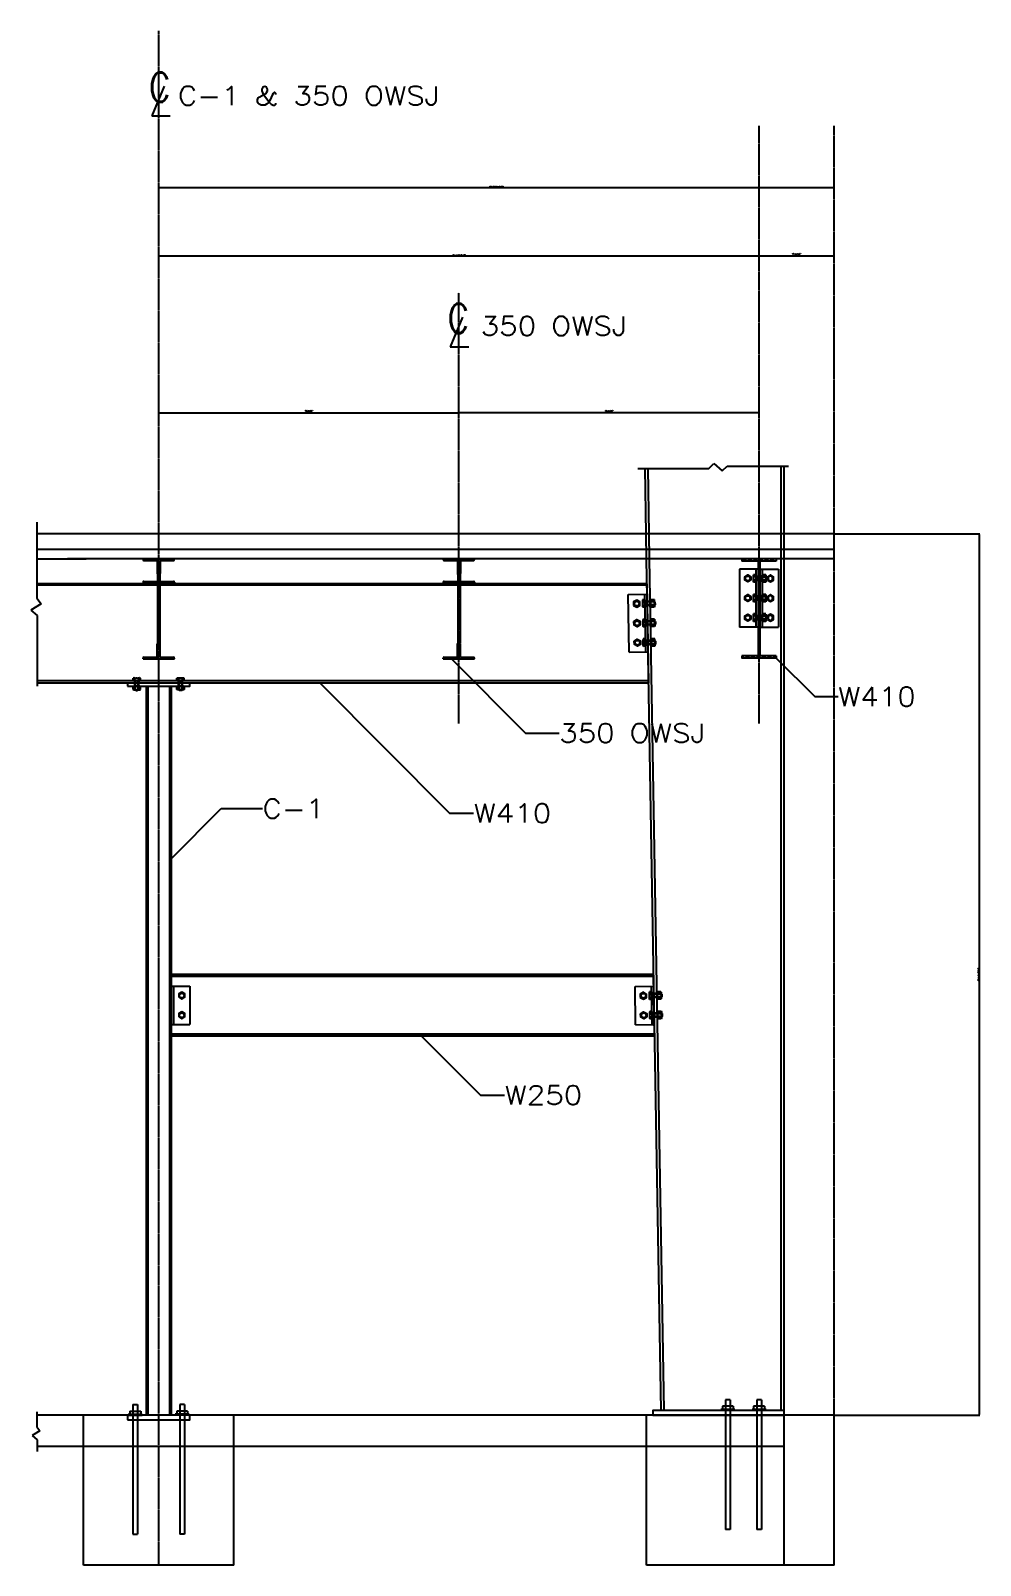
# Model space of a CAD drawing. Header units: millimetres. Extents: x -83614 to 248318, y 36678 to 90681.
# Drawn here: x 201199 to 205056, y 73670 to 79905 of the extents above; entities that cross this region are included whole.
import ezdxf

# ---------------------------------------------------------------- set-up
doc = ezdxf.new("R2010")
doc.units = ezdxf.units.MM
doc.linetypes.add('CENTER', pattern=[2, 1.25, -0.25, 0.25, -0.25])
doc.linetypes.add('HIDDEN', pattern=[0.375, 0.25, -0.125])
for name, color, linetype in [('Arch_Section_Truss', 45, 'Continuous'), ('C-241-1', 241, 'Continuous'), ('Center', 251, 'CENTER'), ('LAYER131A', 131, 'Continuous'), ('Section-Stiffener', 2, 'Continuous'), ('Struc_Section_BP', 135, 'Continuous'), ('Struc_Section_Conc', 71, 'Continuous'), ('Struc_Section_Dim', 2, 'Continuous'), ('Struc_Section_MachineBolt', 133, 'Continuous'), ('Struc_Section_PreEngCol', 150, 'Continuous'), ('Struc_Section_Steel', 11, 'Continuous'), ('Struc_Steel_Beam', 22, 'Continuous'), ('TEXT', 4, 'Continuous')]:
    doc.layers.add(name, color=color, linetype=linetype)
doc.styles.add('ROMANS', font='ROMANS.SHX', dxfattribs={"width": 0.8})
doc.styles.add('ROMANS-115', font='romans.shx', dxfattribs={"width": 1.15})
doc.dimstyles.new('48-ROMANS-115', dxfattribs={"dimtxt": 3, "dimasz": 3, "dimexe": 3, "dimexo": 3, "dimgap": 0.0625, "dimtad": 1, "dimdec": 4, "dimzin": 1, "dimdsep": 46, "dimlunit": 4, "dimtxsty": 'ROMANS-115', "dimcen": 0.0625, "dimclrd": 256, "dimclre": 256, "dimclrt": 256, "dimadec": 0, "dimazin": 0, "dimtfac": 1, "dimtdec": 4, "dimtofl": 0, "dimtmove": 0, "dimatfit": 0, "dimfxl": 1, "dimfrac": 2, "dimtolj": 1, "dimtzin": 0, "dimarcsym": 0})
doc.dimstyles.new('Copy of 48-ROMANS-115-BPV', dxfattribs={"dimtxt": 3, "dimasz": 3, "dimexe": 3, "dimexo": 3, "dimgap": 0.0625, "dimtad": 1, "dimdec": 4, "dimzin": 1, "dimdsep": 46, "dimlunit": 4, "dimtxsty": 'ROMANS-115', "dimcen": 0.0625, "dimclrd": 256, "dimclre": 256, "dimclrt": 256, "dimadec": 0, "dimazin": 0, "dimtfac": 1, "dimtdec": 4, "dimtofl": 0, "dimtmove": 0, "dimatfit": 0, "dimfxl": 1, "dimfrac": 2, "dimtolj": 1, "dimtzin": 0, "dimarcsym": 0})

# ---------------------------------------------------------------- blocks, each defined once
blk = doc.blocks.new('*D74')
at = {"layer": 'Defpoints', "color": 0, "ltscale": 2}
for p in [(204462, 79268.3), (201718.8, 79232.7), (204462, 79232.7)]:
    blk.add_point(p, dxfattribs=at)
at = {"layer": 'Struc_Section_Dim', "lineweight": -2, "ltscale": 2}
blk.add_line((201721.8, 79268.3), (204459, 79268.3), dxfattribs=at)
at = {"layer": 'Struc_Section_Dim', "ltscale": 2}
for points in [[(201721.8, 79268.8), (201721.8, 79267.8), (201718.8, 79268.3)], [(204459, 79268.8), (204459, 79267.8), (204462, 79268.3)]]:
    blk.add_solid(points, dxfattribs=at)
at = {"layer": 'Struc_Section_Dim', "ltscale": 2, "insert": (203090.4, 79270.6), "char_height": 3, "attachment_point": 5, "style": 'ROMANS-115'}
blk.add_mtext('\\A1;228\'-7 3/16" [69677]', dxfattribs=at)
blk = doc.blocks.new('OWSJ')
at = {"layer": 'Arch_Section_Truss'}
h = blk.add_hatch(dxfattribs=at)
h.set_pattern_fill('STEEL', color=251, scale=8, style=0)
h.set_pattern_definition([(45, (-5931.7465, -886.3496), (-0.70710678, 0.70710678), []), (45, (-5931.7465, -885.8496), (-0.70710678, 0.70710678), [])])
h.paths.add_polyline_path([(-0.25, 13.62, 0.414214), (-0.12, 13.5), (0.12, 13.5, 0.414214), (0.25, 13.62), (0.25, 15.75), (2.37, 15.75, 0.414214), (2.5, 15.87), (2.5, 16), (-2.5, 16), (-2.5, 15.87, 0.414214), (-2.38, 15.75), (-0.25, 15.75)])
h.paths.add_polyline_path([(-0.25, 0.25), (-2.38, 0.25, 0.414214), (-2.5, 0.12), (-2.5, 0), (2.5, 0), (2.5, 0.12, 0.414214), (2.37, 0.25), (0.25, 0.25), (0.25, 2.37, 0.414214), (0.12, 2.5), (-0.12, 2.5, 0.414214), (-0.25, 2.37)])
at = {"layer": 'Arch_Section_Truss', "color": 140}
for p, q in [((-2.5, 16), (2.5, 16)), ((-2.5, 16), (-2.5, 15.87)), ((-2.38, 15.75), (-0.25, 15.75)), ((-0.25, 15.75), (-0.25, 13.62)), ((0.25, 15.75), (2.37, 15.75)), ((0.25, 15.75), (0.25, 13.62)), ((2.5, 16), (2.5, 15.87)), ((-2.38, 12.37), (-0.19, 12.37)), ((-0.19, 13.52), (-0.19, 2.48)), ((-0.19, 13.52), (-0.19, 12.37)), ((-0.12, 13.5), (0.12, 13.5)), ((0.19, 13.52), (0.19, 2.48)), ((0.19, 13.52), (0.19, 12.37)), ((0.19, 12.37), (2.37, 12.37)), ((-2.5, 12.25), (-2.5, 12)), ((-2.5, 12), (-0.19, 12)), ((0.19, 12), (2.5, 12)), ((2.5, 12.25), (2.5, 12)), ((-0.12, 2.5), (0.12, 2.5)), ((-2.5, 0), (-2.5, 0.12)), ((-2.5, 0), (2.5, 0)), ((-2.38, 0.25), (-0.25, 0.25)), ((-0.25, 0.25), (-0.25, 2.37)), ((0.25, 0.25), (0.25, 2.37)), ((0.25, 0.25), (2.37, 0.25)), ((2.5, 0), (2.5, 0.12))]:
    blk.add_line(p, q, dxfattribs=at)
for centre, start, end in [((-2.38, 15.87), 180, 270), ((2.37, 15.87), 270, 0), ((-2.38, 12.25), 90, 180), ((-0.12, 13.62), 180, 270), ((0.12, 13.62), 270, 0), ((2.37, 12.25), 0, 90), ((-0.12, 2.37), 90, 180), ((0.12, 2.37), 0, 90), ((-2.38, 0.12), 90, 180), ((2.37, 0.12), 0, 90)]:
    blk.add_arc(centre, 0.125, start, end, dxfattribs=at)
blk = doc.blocks.new('*D75')
at = {"layer": 'Defpoints', "color": 0, "ltscale": 2}
for p in [(201718.8, 78998.2), (204157.2, 78998.2), (204157.2, 78990.3)]:
    blk.add_point(p, dxfattribs=at)
at = {"layer": 'Struc_Section_Dim', "lineweight": -2, "ltscale": 2}
blk.add_line((201721.8, 78990.3), (204154.2, 78990.3), dxfattribs=at)
at = {"layer": 'Struc_Section_Dim', "ltscale": 2}
for points in [[(201721.8, 78990.8), (201721.8, 78989.8), (201718.8, 78990.3)], [(204154.2, 78990.8), (204154.2, 78989.8), (204157.2, 78990.3)]]:
    blk.add_solid(points, dxfattribs=at)
at = {"layer": 'Struc_Section_Dim', "ltscale": 2, "insert": (202938, 78992.7), "char_height": 3, "attachment_point": 5, "style": 'ROMANS-115'}
blk.add_mtext('\\A1;203\'-2 3/8" [61935]', dxfattribs=at)
blk = doc.blocks.new('*D76')
at = {"layer": 'Defpoints', "color": 0, "ltscale": 2}
for p in [(204157.2, 78990.3), (204462, 78990.3), (204462, 78990.3)]:
    blk.add_point(p, dxfattribs=at)
at = {"layer": 'Struc_Section_Dim', "lineweight": -2, "ltscale": 2}
blk.add_line((204160.2, 78990.3), (204459, 78990.3), dxfattribs=at)
at = {"layer": 'Struc_Section_Dim', "ltscale": 2}
for points in [[(204160.2, 78990.8), (204160.2, 78989.8), (204157.2, 78990.3)], [(204459, 78990.8), (204459, 78989.8), (204462, 78990.3)]]:
    blk.add_solid(points, dxfattribs=at)
at = {"layer": 'Struc_Section_Dim', "ltscale": 2, "char_height": 3, "attachment_point": 5, "style": 'ROMANS-115'}
for s, insert in [('\\A1;25\'-4 13/16"', (204309.6, 78997.4)), ('\\A1;[7742]', (204309.6, 78992.7))]:
    blk.add_mtext(s, dxfattribs=dict(at, insert=insert))
blk = doc.blocks.new('Hex Nut - 10 mm side')
at = {"color": 0, "linetype": 'Continuous'}
for p, q in [((-9.2, -6.8), (-9.2, 6.8)), ((-0.7, 9.1), (-8.5, 9.1)), ((-0.7, 4.5), (-8.5, 4.5)), ((0, -6.8), (0, 6.8)), ((-0.7, -4.5), (-8.5, -4.5)), ((-0.7, -9.1), (-8.5, -9.1))]:
    blk.add_line(p, q, dxfattribs=at)
for centre, radius, start, end in [((-5, 6.8), 4.19, 147.1328, 212.8672), ((6.6, 0), 15.7, 163.2214, 196.7786), ((-4.2, 6.8), 4.19, 327.1328, 32.8672), ((-15.7, 0), 15.7, 343.2214, 16.7787), ((-5, -6.8), 4.19, 147.1328, 212.8672), ((-4.2, -6.8), 4.19, 327.1328, 32.8672)]:
    blk.add_arc(centre, radius, start, end, dxfattribs=at)
blk = doc.blocks.new('MachBolt')
at = {"layer": 'C-241-1', "color": 133, "linetype": 'HIDDEN', "ltscale": 0.05}
for p, q in [((-0.6, 1.62), (-0.6, 1.97)), ((-0.6, 1.62), (0.6, 1.62)), ((-0.47, 1.62), (-0.6, 1.62)), ((-0.47, 1.58), (-0.47, 1.62)), ((-0.47, 1.58), (0.47, 1.58)), ((-0.45, 2.01), (0.45, 2.01)), ((-0.32, 1.44), (0.32, 1.44)), ((-0.32, 0.11), (0.32, 0.11)), ((-0.22, 0), (-0.32, 0.11)), ((-0.3, 1.62), (-0.3, 1.97)), ((-0.22, 0), (0.22, 0)), ((0.22, 0), (0.32, 0.11)), ((0.3, 1.62), (0.3, 1.97)), ((0.47, 1.62), (0.6, 1.62)), ((0.47, 1.58), (0.47, 1.62)), ((0.6, 1.62), (0.6, 1.97))]:
    blk.add_line(p, q, dxfattribs=at)
at = {"layer": 'C-241-1', "color": 133, "linetype": 'HIDDEN', "ltscale": 0.5}
for p, q in [((-0.32, 0.11), (-0.32, 1.58)), ((-0.22, 0.11), (-0.22, 1.44)), ((0.22, 0.11), (0.22, 1.44)), ((0.32, 0.11), (0.32, 1.58))]:
    blk.add_line(p, q, dxfattribs=at)
at = {"layer": 'C-241-1', "color": 133, "linetype": 'HIDDEN', "ltscale": 0.05}
for centre, radius, start, end in [((-0.45, 1.74), 0.275, 57.1328, 122.8672), ((0, 0.98), 1.03, 73.2213, 106.7787), ((0.45, 1.74), 0.275, 57.1328, 122.8672)]:
    blk.add_arc(centre, radius, start, end, dxfattribs=at)
at = {"layer": 'C-241-1', "color": 133, "linetype": 'HIDDEN', "ltscale": 0.05, "xscale": 0.0656166666658464, "yscale": 0.0656166666658464, "zscale": 0.0656166666666667, "rotation": 270}
blk.add_blockref('Hex Nut - 10 mm side', (0, 0.11), dxfattribs=at)
blk = doc.blocks.new('outstandingconn1')
at = {"layer": 'Struc_Section_MachineBolt', "ltscale": 2}
for points in [[(1.2, 4.36), (1.69, 4.08), (2.18, 4.36), (2.18, 4.92), (1.69, 5.2), (1.2, 4.92)], [(1.2, 1.22), (1.69, 0.94), (2.18, 1.22), (2.18, 1.78), (1.69, 2.06), (1.2, 1.78)]]:
    blk.add_lwpolyline(points, close=True, dxfattribs=at)
for centre in [(1.69, 4.64), (1.69, 1.5)]:
    blk.add_circle(centre, 0.375, dxfattribs=at)
at = {"layer": 'Struc_Section_Steel', "color": 131, "ltscale": 2}
for p, q in [((0, 6.14), (3, 6.14)), ((0, 6.14), (0, 0)), ((0.38, 6.14), (0.38, 0)), ((3, 6.14), (3, 0)), ((0, 0), (3, 0))]:
    blk.add_line(p, q, dxfattribs=at)
blk = doc.blocks.new('outstandingconn2')
at = {"layer": 'Struc_Section_MachineBolt', "ltscale": 2}
for points in [[(-1.2, 7.5), (-1.69, 7.22), (-2.18, 7.5), (-2.18, 8.06), (-1.69, 8.34), (-1.2, 8.06)], [(-1.2, 4.36), (-1.69, 4.08), (-2.18, 4.36), (-2.18, 4.92), (-1.69, 5.2), (-1.2, 4.92)], [(-1.2, 1.22), (-1.69, 0.94), (-2.18, 1.22), (-2.18, 1.78), (-1.69, 2.06), (-1.2, 1.78)]]:
    blk.add_lwpolyline(points, close=True, dxfattribs=at)
for centre in [(-1.69, 7.78), (-1.69, 4.64), (-1.69, 1.5)]:
    blk.add_circle(centre, 0.375, dxfattribs=at)
at = {"layer": 'Struc_Section_Steel', "color": 131, "ltscale": 2}
for p, q in [((-3, 9.28), (-3, 0)), ((0, 9.28), (-3, 9.28)), ((-0.38, 9.28), (-0.38, 0)), ((0, 9.28), (0, 0)), ((0, 0), (-3, 0))]:
    blk.add_line(p, q, dxfattribs=at)
blk = doc.blocks.new('CLMARK')
at = {"layer": 'TEXT'}
for p, q in [((1.52, 4.57), (-3.55, -7.61)), ((-3.55, -7.61), (4.06, -7.61))]:
    blk.add_line(p, q, dxfattribs=at)
at = {"layer": 'TEXT', "style": 'ROMANS', "width": 0.8}
blk.add_text('C', height=12, dxfattribs=at).set_placement((-4.59, -1.9))
blk = doc.blocks.new('*D77')
at = {"layer": 'Defpoints', "color": 0, "ltscale": 2}
for p in [(202938, 78352.8), (201718.8, 78264.9), (202938, 78264.9)]:
    blk.add_point(p, dxfattribs=at)
at = {"layer": 'Struc_Section_Dim', "lineweight": -2, "ltscale": 2}
blk.add_line((201721.8, 78352.8), (202935, 78352.8), dxfattribs=at)
at = {"layer": 'Struc_Section_Dim', "ltscale": 2}
for points in [[(201721.8, 78353.3), (201721.8, 78352.3), (201718.8, 78352.8)], [(202935, 78353.3), (202935, 78352.3), (202938, 78352.8)]]:
    blk.add_solid(points, dxfattribs=at)
at = {"layer": 'Struc_Section_Dim', "ltscale": 2, "char_height": 3, "attachment_point": 5, "style": 'ROMANS-115'}
for s, insert in [('\\A1;101\'-7 3/16"', (202328.4, 78359.9)), ('\\A1;[30968]', (202328.4, 78355.2))]:
    blk.add_mtext(s, dxfattribs=dict(at, insert=insert))
blk = doc.blocks.new('*D78')
at = {"layer": 'Defpoints', "color": 0, "ltscale": 2}
for p in [(202938, 78352.8), (202938, 78264.9), (204157.2, 78264.9)]:
    blk.add_point(p, dxfattribs=at)
at = {"layer": 'Struc_Section_Dim', "lineweight": -2, "ltscale": 2}
blk.add_line((204154.2, 78352.8), (202941, 78352.8), dxfattribs=at)
at = {"layer": 'Struc_Section_Dim', "ltscale": 2}
for points in [[(202941, 78353.3), (202941, 78352.3), (202938, 78352.8)], [(204154.2, 78353.3), (204154.2, 78352.3), (204157.2, 78352.8)]]:
    blk.add_solid(points, dxfattribs=at)
at = {"layer": 'Struc_Section_Dim', "ltscale": 2, "char_height": 3, "attachment_point": 5, "style": 'ROMANS-115'}
for s, insert in [('\\A1;101\'-7 3/16"', (203547.6, 78359.9)), ('\\A1;[30968]', (203547.6, 78355.2))]:
    blk.add_mtext(s, dxfattribs=dict(at, insert=insert))
blk = doc.blocks.new('*D88')
at = {"layer": 'Defpoints', "color": 0, "ltscale": 2}
for p in [(204462, 77861), (204462, 74279.6), (205050.9, 74279.6)]:
    blk.add_point(p, dxfattribs=at)
at = {"layer": 'Section-Stiffener', "lineweight": -2, "ltscale": 2}
for p, q in [((204465, 77861), (205053.9, 77861)), ((205050.9, 77858), (205050.9, 74282.6)), ((204465, 74279.6), (205053.9, 74279.6))]:
    blk.add_line(p, q, dxfattribs=at)
at = {"layer": 'Section-Stiffener', "ltscale": 2}
for points in [[(205050.4, 77858), (205051.4, 77858), (205050.9, 77861)], [(205050.4, 74282.6), (205051.4, 74282.6), (205050.9, 74279.6)]]:
    blk.add_solid(points, dxfattribs=at)
at = {"layer": 'Section-Stiffener', "ltscale": 2, "insert": (205048.5, 76070.3), "char_height": 3, "attachment_point": 5, "rotation": 90, "style": 'ROMANS-115'}
blk.add_mtext('\\A1;298\'-5 3/8" [90968]', dxfattribs=at)

msp = doc.modelspace()

# ---------------------------------------------------------------- hatches: boundary and pattern name
at = {"layer": 'Struc_Steel_Beam'}
h = msp.add_hatch(dxfattribs=at)
h.set_pattern_fill('STEEL', color=256, scale=127, style=0)
h.set_pattern_definition([(135, (208219.257, 78164.612), (11.22532, 11.22532), []), (135, (208219.257, 78172.55), (11.22532, 11.22532), [])])
h.paths.add_polyline_path([(204227.06915, 77759.37072), (204227.06915, 77749.84572), (204160.39415, 77749.84572), (204160.39415, 77365.67072), (204227.06915, 77365.67072), (204227.06915, 77356.14572), (204157.21915, 77356.14572), (204157.21915, 77759.37072)])
h.paths.add_polyline_path([(204087.36915, 77749.84572), (204087.36915, 77759.37072), (204157.21915, 77759.37072), (204157.21915, 77356.14572), (204087.36915, 77356.14572), (204087.36915, 77365.67072), (204154.04415, 77365.67072), (204154.04415, 77749.84572)])

# ---------------------------------------------------------------- linework, layer by layer
at = {"layer": 'C-241-1', "ltscale": 0.05}
for p, q in [((204133.6432, 77690.72584), (204133.6432, 77667.99561)), ((204143.5349, 77694.51421), (204134.76078, 77694.51421)), ((204143.5349, 77694.51421), (204143.5349, 77664.20723)), ((204143.5349, 77691.33574), (204143.5349, 77694.51421)), ((204144.51915, 77691.33574), (204143.5349, 77691.33574)), ((204144.51915, 77691.33574), (204144.51915, 77667.38571)), ((204148.21008, 77687.56279), (204148.21008, 77671.15866)), ((204185.17499, 77687.56279), (204185.17499, 77671.15866)), ((204187.88167, 77684.85611), (204185.17499, 77687.56279)), ((204143.5349, 77686.93747), (204134.76078, 77686.93747)), ((204143.5349, 77671.78398), (204134.76078, 77671.78398)), ((204143.5349, 77664.20723), (204134.76078, 77664.20723)), ((204143.5349, 77667.38571), (204143.5349, 77664.20723)), ((204144.51915, 77667.38571), (204143.5349, 77667.38571)), ((204187.88167, 77673.86534), (204185.17499, 77671.15866)), ((204187.88167, 77684.85611), (204187.88167, 77673.86534)), ((203683.23645, 77588.80434), (203683.62453, 77566.07742)), ((203693.06202, 77592.76104), (203684.28918, 77592.61124)), ((203693.19138, 77585.1854), (203684.41854, 77585.0356)), ((203693.4501, 77570.03412), (203684.67726, 77569.88432)), ((203693.06202, 77592.76104), (203693.57946, 77562.45848)), ((203693.11628, 77589.58303), (203693.06202, 77592.76104)), ((203694.10039, 77589.59984), (203693.11628, 77589.58303)), ((203694.50929, 77565.65329), (203693.52519, 77565.63649)), ((203693.52519, 77565.63649), (203693.57946, 77562.45848)), ((203694.10039, 77589.59984), (203694.50929, 77565.65329)), ((203697.8552, 77585.89045), (203698.13527, 77569.48871)), ((203731.64019, 77586.46736), (203731.92026, 77570.06562)), ((203734.39269, 77583.80728), (203731.64019, 77586.46736)), ((203734.58033, 77572.81812), (203731.92026, 77570.06562)), ((203734.39269, 77583.80728), (203734.58033, 77572.81812)), ((204133.6432, 77610.96984), (204133.6432, 77588.23961)), ((204143.5349, 77614.75821), (204134.76078, 77614.75821)), ((204143.5349, 77607.18147), (204134.76078, 77607.18147)), ((204143.5349, 77592.02798), (204134.76078, 77592.02798)), ((204143.5349, 77584.45123), (204134.76078, 77584.45123)), ((204143.5349, 77614.75821), (204143.5349, 77584.45123)), ((204143.5349, 77611.57974), (204143.5349, 77614.75821)), ((204144.51915, 77611.57974), (204143.5349, 77611.57974)), ((204143.5349, 77587.62971), (204143.5349, 77584.45123)), ((204144.51915, 77587.62971), (204143.5349, 77587.62971)), ((204144.51915, 77611.57974), (204144.51915, 77587.62971)), ((204148.21008, 77607.80679), (204148.21008, 77591.40266)), ((204185.17499, 77607.80679), (204185.17499, 77591.40266)), ((204187.88167, 77605.10011), (204185.17499, 77607.80679)), ((204187.88167, 77594.10934), (204185.17499, 77591.40266)), ((204187.88167, 77605.10011), (204187.88167, 77594.10934)), ((203684.59164, 77509.44091), (203684.97972, 77486.71399)), ((203693.57946, 77562.45848), (203684.80662, 77562.30868)), ((203694.41721, 77513.39761), (203685.64437, 77513.24781)), ((203694.54657, 77505.82197), (203685.77373, 77505.67217)), ((203694.41721, 77513.39761), (203694.93465, 77483.09505)), ((203694.47148, 77510.2196), (203694.41721, 77513.39761)), ((203695.45558, 77510.23641), (203694.47148, 77510.2196)), ((203695.45558, 77510.23641), (203695.86449, 77486.28986)), ((203699.21039, 77506.52702), (203699.49046, 77490.12528)), ((203732.99538, 77507.10393), (203733.27545, 77490.70219)), ((203735.74788, 77504.44385), (203732.99538, 77507.10393)), ((203735.74788, 77504.44385), (203735.93553, 77493.45469)), ((204133.6432, 77531.21384), (204133.6432, 77508.48361)), ((204143.5349, 77535.00221), (204134.76078, 77535.00221)), ((204143.5349, 77527.42547), (204134.76078, 77527.42547)), ((204143.5349, 77512.27198), (204134.76078, 77512.27198)), ((204143.5349, 77504.69523), (204134.76078, 77504.69523)), ((204143.5349, 77535.00221), (204143.5349, 77504.69523)), ((204143.5349, 77531.82374), (204143.5349, 77535.00221)), ((204144.51915, 77531.82374), (204143.5349, 77531.82374)), ((204143.5349, 77507.87371), (204143.5349, 77504.69523)), ((204144.51915, 77507.87371), (204143.5349, 77507.87371)), ((204144.51915, 77531.82374), (204144.51915, 77507.87371)), ((204148.21008, 77528.05079), (204148.21008, 77511.64666)), ((204185.17499, 77528.05079), (204185.17499, 77511.64666)), ((204187.88167, 77525.34411), (204185.17499, 77528.05079)), ((204187.88167, 77514.35334), (204185.17499, 77511.64666)), ((204187.88167, 77525.34411), (204187.88167, 77514.35334)), ((203694.80529, 77490.67069), (203686.03245, 77490.52089)), ((203694.93465, 77483.09505), (203686.16181, 77482.94525)), ((203695.86449, 77486.28986), (203694.88038, 77486.27306)), ((203694.88038, 77486.27306), (203694.93465, 77483.09505)), ((203735.93553, 77493.45469), (203733.27545, 77490.70219)), ((203686.33491, 77407.35056), (203685.94683, 77430.07748)), ((203695.7724, 77434.03418), (203686.99957, 77433.88438)), ((203695.90176, 77426.45854), (203687.12893, 77426.30874)), ((203696.16048, 77411.30726), (203687.38764, 77411.15746)), ((203696.28984, 77403.73162), (203687.517, 77403.58182)), ((203696.28984, 77403.73162), (203695.7724, 77434.03418)), ((203695.82667, 77430.85617), (203695.7724, 77434.03418)), ((203696.81077, 77430.87298), (203695.82667, 77430.85617)), ((203697.21968, 77406.92643), (203696.23557, 77406.90963)), ((203696.23557, 77406.90963), (203696.28984, 77403.73162)), ((203697.21968, 77406.92643), (203696.81077, 77430.87298)), ((203700.84565, 77410.76185), (203700.56558, 77427.16359)), ((203734.63064, 77411.33876), (203734.35057, 77427.7405)), ((203737.10307, 77425.08042), (203734.35057, 77427.7405)), ((203737.29072, 77414.09125), (203734.63064, 77411.33876)), ((203737.29072, 77414.09125), (203737.10307, 77425.08042)), ((201792.56566, 77265.05497), (201792.56566, 77273.82909)), ((201822.87263, 77265.05497), (201792.56566, 77265.05497)), ((201795.74413, 77265.05497), (201792.56566, 77265.05497)), ((201795.74413, 77264.07072), (201795.74413, 77265.05497)), ((201819.69416, 77264.07072), (201795.74413, 77264.07072)), ((201819.08426, 77274.94666), (201796.35403, 77274.94666)), ((201815.92121, 77260.37979), (201799.51708, 77260.37979)), ((201800.1424, 77265.05497), (201800.1424, 77273.82909)), ((201815.29589, 77265.05497), (201815.29589, 77273.82909)), ((201819.69416, 77265.05497), (201822.87263, 77265.05497)), ((201819.69416, 77264.07072), (201819.69416, 77265.05497)), ((201822.87263, 77265.05497), (201822.87263, 77273.82909)), ((201815.92121, 77226.58988), (201799.51708, 77226.58988)), ((201802.22376, 77223.8832), (201799.51708, 77226.58988)), ((201813.21453, 77223.8832), (201802.22376, 77223.8832)), ((201813.21453, 77223.8832), (201815.92121, 77226.58988)), ((203710.44212, 75995.57189), (203710.8302, 75972.84497)), ((203720.26769, 75999.5286), (203711.49486, 75999.37879)), ((203720.39705, 75991.95295), (203711.62422, 75991.80315)), ((203720.65577, 75976.80168), (203711.88294, 75976.65187)), ((203720.78513, 75969.22603), (203712.0123, 75969.07623)), ((203720.26769, 75999.5286), (203720.78513, 75969.22603)), ((203720.32196, 75996.35059), (203720.26769, 75999.5286)), ((203721.30607, 75996.36739), (203720.32196, 75996.35059)), ((203721.71497, 75972.42085), (203720.73087, 75972.40404)), ((203720.73087, 75972.40404), (203720.78513, 75969.22603)), ((203721.30607, 75996.36739), (203721.71497, 75972.42085)), ((203725.06087, 75992.65801), (203725.34095, 75976.25626)), ((203758.84586, 75993.23491), (203759.12594, 75976.83317)), ((203761.59836, 75990.57484), (203758.84586, 75993.23491)), ((203761.78601, 75979.58567), (203759.12594, 75976.83317)), ((203761.59836, 75990.57484), (203761.78601, 75979.58567)), ((203711.79731, 75916.20846), (203712.18539, 75893.48154)), ((203721.62289, 75920.16517), (203712.85005, 75920.01536)), ((203721.75225, 75912.58952), (203712.97941, 75912.43972)), ((203722.01097, 75897.43824), (203713.23813, 75897.28844)), ((203722.14033, 75889.8626), (203713.36749, 75889.7128)), ((203721.62289, 75920.16517), (203722.14033, 75889.8626)), ((203721.67715, 75916.98716), (203721.62289, 75920.16517)), ((203722.66126, 75917.00396), (203721.67715, 75916.98716)), ((203723.07016, 75893.05742), (203722.08606, 75893.04061)), ((203722.08606, 75893.04061), (203722.14033, 75889.8626)), ((203722.66126, 75917.00396), (203723.07016, 75893.05742)), ((203726.41607, 75913.29458), (203726.69614, 75896.89283)), ((203760.20106, 75913.87148), (203760.48113, 75897.46974)), ((203762.95355, 75911.21141), (203760.20106, 75913.87148)), ((203763.1412, 75900.22224), (203760.48113, 75897.46974)), ((203762.95355, 75911.21141), (203763.1412, 75900.22224))]:
    msp.add_line(p, q, dxfattribs=at)
at = {"layer": 'C-241-1', "ltscale": 0.5}
for p, q in [((204185.17499, 77687.56279), (204144.51915, 77687.56279)), ((204185.17499, 77671.15866), (204144.51915, 77671.15866)), ((204185.17499, 77684.85611), (204148.21008, 77684.85611)), ((204185.17499, 77673.86534), (204148.21008, 77673.86534)), ((203731.64019, 77586.46736), (203694.1648, 77585.82744)), ((203731.92026, 77570.06562), (203694.44488, 77569.42569)), ((203731.6864, 77583.76107), (203697.90141, 77583.18417)), ((203731.87405, 77572.7719), (203698.08906, 77572.195)), ((204185.17499, 77607.80679), (204144.51915, 77607.80679)), ((204185.17499, 77591.40266), (204144.51915, 77591.40266)), ((204185.17499, 77605.10011), (204148.21008, 77605.10011)), ((204185.17499, 77594.10934), (204148.21008, 77594.10934)), ((203732.99538, 77507.10393), (203695.52, 77506.46401)), ((203733.04159, 77504.39764), (203699.2566, 77503.82074)), ((204185.17499, 77528.05079), (204144.51915, 77528.05079)), ((204185.17499, 77511.64666), (204144.51915, 77511.64666)), ((204185.17499, 77525.34411), (204148.21008, 77525.34411)), ((204185.17499, 77514.35334), (204148.21008, 77514.35334)), ((203733.27545, 77490.70219), (203695.80007, 77490.06226)), ((203733.22924, 77493.40847), (203699.44425, 77492.83157)), ((203734.35057, 77427.7405), (203696.87519, 77427.10058)), ((203734.63064, 77411.33876), (203697.15526, 77410.69883)), ((203734.39678, 77425.03421), (203700.61179, 77424.45731)), ((203734.58443, 77414.04504), (203700.79944, 77413.46814)), ((201799.51708, 77226.58988), (201799.51708, 77264.07072)), ((201802.22376, 77226.58988), (201802.22376, 77260.37979)), ((201813.21453, 77226.58988), (201813.21453, 77260.37979)), ((201815.92121, 77226.58988), (201815.92121, 77264.07072)), ((203758.84586, 75993.23491), (203721.37048, 75992.59499)), ((203759.12594, 75976.83317), (203721.65055, 75976.19325)), ((203758.89208, 75990.52862), (203725.10709, 75989.95172)), ((203759.07972, 75979.53946), (203725.29473, 75978.96255)), ((203760.20106, 75913.87148), (203722.72567, 75913.23156)), ((203760.48113, 75897.46974), (203723.00575, 75896.82982)), ((203760.24727, 75911.16519), (203726.46228, 75910.58829)), ((203760.43492, 75900.17603), (203726.64993, 75899.59912))]:
    msp.add_line(p, q, dxfattribs=at)
at = {"layer": 'C-241-1'}
for p, q in [((201614.01665, 74323.30062), (201614.01665, 74296.8532)), ((201614.01665, 74323.30062), (201633.12164, 74323.30062)), ((201633.12164, 74323.30062), (201633.12164, 74296.8532)), ((201804.51665, 74323.30062), (201804.51665, 74296.8532)), ((201823.62164, 74323.30062), (201804.51665, 74323.30062)), ((201823.62164, 74323.30062), (201823.62164, 74296.8532)), ((204020.66665, 74342.35062), (204020.66665, 74315.9032)), ((204039.77164, 74342.35062), (204020.66665, 74342.35062)), ((204039.77164, 74342.35062), (204039.77164, 74315.9032)), ((204147.66665, 74342.35062), (204147.66665, 74315.9032)), ((204166.77164, 74342.35062), (204147.66665, 74342.35062)), ((204166.77164, 74342.35062), (204166.77164, 74315.9032)), ((201595.09758, 74284.28412), (201652.04071, 74284.28412)), ((201595.09758, 74284.28412), (201595.09758, 74279.57072)), ((201595.09758, 74279.57072), (201652.04071, 74279.57072)), ((201601.44758, 74296.8532), (201645.69071, 74296.8532)), ((201601.44758, 74296.8532), (201601.44758, 74284.28412)), ((201645.69071, 74296.8532), (201645.69071, 74284.28412)), ((201652.04071, 74284.28412), (201652.04071, 74279.57072)), ((201842.54071, 74284.28412), (201785.59758, 74284.28412)), ((201785.59758, 74284.28412), (201785.59758, 74279.57072)), ((201842.54071, 74279.57072), (201785.59758, 74279.57072)), ((201836.19071, 74296.8532), (201791.94758, 74296.8532)), ((201791.94758, 74296.8532), (201791.94758, 74284.28412)), ((201836.19071, 74296.8532), (201836.19071, 74284.28412)), ((201842.54071, 74284.28412), (201842.54071, 74279.57072)), ((204058.69071, 74303.33412), (204001.74758, 74303.33412)), ((204001.74758, 74303.33412), (204001.74758, 74298.62072)), ((204058.69071, 74298.62072), (204001.74758, 74298.62072)), ((204052.34071, 74315.9032), (204008.09758, 74315.9032)), ((204008.09758, 74315.9032), (204008.09758, 74303.33412)), ((204052.34071, 74315.9032), (204052.34071, 74303.33412)), ((204058.69071, 74303.33412), (204058.69071, 74298.62072)), ((204185.69071, 74303.33412), (204128.74758, 74303.33412)), ((204128.74758, 74303.33412), (204128.74758, 74298.62072)), ((204185.69071, 74298.62072), (204128.74758, 74298.62072)), ((204179.34071, 74315.9032), (204135.09758, 74315.9032)), ((204135.09758, 74315.9032), (204135.09758, 74303.33412)), ((204179.34071, 74315.9032), (204179.34071, 74303.33412)), ((204185.69071, 74303.33412), (204185.69071, 74298.62072))]:
    msp.add_line(p, q, dxfattribs=at)
at = {"layer": 'C-241-1', "ltscale": 10}
for p, q in [((201614.01665, 74296.8532), (201614.01665, 73796.97072)), ((201633.12164, 74296.8532), (201633.12164, 73796.97072)), ((201804.51665, 74296.8532), (201804.51665, 73796.97072)), ((201823.62164, 74296.8532), (201823.62164, 73796.97072)), ((204020.66665, 74315.9032), (204020.66665, 73816.02072)), ((204039.77164, 74315.9032), (204039.77164, 73816.02072)), ((204147.66665, 74315.9032), (204147.66665, 73816.02072)), ((204166.77164, 74315.9032), (204166.77164, 73816.02072)), ((204039.77164, 73816.02072), (204020.66665, 73816.02072)), ((204166.77164, 73816.02072), (204147.66665, 73816.02072))]:
    msp.add_line(p, q, dxfattribs=at)
at = {"layer": 'C-241-1', "ltscale": 2}
for p, q in [((201614.01665, 73796.97072), (201633.12164, 73796.97072)), ((201823.62164, 73796.97072), (201804.51665, 73796.97072))]:
    msp.add_line(p, q, dxfattribs=at)
at = {"layer": 'C-241-1', "ltscale": 0.05}
for centre, radius, start, end in [((204140.62373, 77690.72584), 6.98052, 147.13278, 212.86722), ((204159.88982, 77679.36072), 26.24661, 163.22135, 196.77865), ((204140.62373, 77667.99561), 6.98052, 147.13278, 212.86722), ((203690.21595, 77588.92352), 6.98052, 148.111054693, 213.845494692), ((203709.67327, 77577.88899), 26.24661, 164.199624692, 197.756924693), ((203690.60403, 77566.1966), 6.98052, 148.111054693, 213.845494692), ((204140.62373, 77610.96984), 6.98052, 147.13278, 212.86722), ((204159.88982, 77599.60472), 26.24661, 163.22135, 196.77865), ((204140.62373, 77588.23961), 6.98052, 147.13278, 212.86722), ((203691.57114, 77509.56009), 6.98052, 148.111054693, 213.845494692), ((203711.02847, 77498.52556), 26.24661, 164.199624692, 197.756924693), ((204140.62373, 77531.21384), 6.98052, 147.13278, 212.86722), ((204159.88982, 77519.84872), 26.24661, 163.22135, 196.77865), ((204140.62373, 77508.48361), 6.98052, 147.13278, 212.86722), ((203691.95922, 77486.83317), 6.98052, 148.111054693, 213.845494692), ((203692.92633, 77430.19666), 6.98052, 148.111054693, 213.845494692), ((203712.38366, 77419.16213), 26.24661, 164.199624692, 197.756924693), ((203693.31441, 77407.46974), 6.98052, 148.111054693, 213.845494692), ((201796.35403, 77267.96614), 6.98052, 57.13278, 122.86722), ((201807.71915, 77248.70005), 26.24661, 73.22135, 106.77865), ((201819.08426, 77267.96614), 6.98052, 57.13278, 122.86722), ((203717.42163, 75995.69107), 6.98052, 148.111054693, 213.845494692), ((203736.87895, 75984.65655), 26.24661, 164.199624692, 197.756924693), ((203717.80971, 75972.96415), 6.98052, 148.111054693, 213.845494692), ((203718.77682, 75916.32764), 6.98052, 148.111054693, 213.845494692), ((203738.23414, 75905.29312), 26.24661, 164.199624692, 197.756924693), ((203719.1649, 75893.60072), 6.98052, 148.111054693, 213.845494692)]:
    msp.add_arc(centre, radius, start, end, dxfattribs=at)
at = {"layer": 'Center', "ltscale": 5}
for p, q in [((201718.81915, 73669.97072), (201718.81915, 79904.89523)), ((204157.21915, 77089.80543), (204157.21915, 79518.61065)), ((204462.01915, 74279.57072), (204462.01915, 79518.61065)), ((202938.01915, 77089.80543), (202938.01915, 78840.03489))]:
    msp.add_line(p, q, dxfattribs=at)
at = {"layer": 'LAYER131A'}
for p, q in [((201668.01915, 77241.84572), (201668.01915, 74279.57072)), ((201769.61915, 77241.84572), (201769.61915, 74279.57072))]:
    msp.add_line(p, q, dxfattribs=at)
at = {"layer": 'Struc_Section_BP', "ltscale": 2}
for points in [[(201591.81915, 77241.84572), (201845.81915, 77241.84572), (201845.81915, 77254.54572), (201591.81915, 77254.54572)], [(201591.81915, 74260.52072), (201845.81915, 74260.52072), (201845.81915, 74279.57072), (201591.81915, 74279.57072)], [(203725.41915, 74279.57072), (204258.81915, 74279.57072), (204258.81915, 74298.62072), (203725.41915, 74298.62072)]]:
    msp.add_lwpolyline(points, close=True, dxfattribs=at)
at = {"layer": 'Struc_Section_Conc', "ltscale": 2}
for p, q in [((204462.01915, 77860.97072), (201224.16471, 77860.97072)), ((204462.01915, 77759.37072), (204462.01915, 77860.97072)), ((201224.16471, 77759.37072), (201424.80675, 77759.37072)), ((204462.01915, 77759.37072), (201348.17101, 77759.37072))]:
    msp.add_line(p, q, dxfattribs=at)
at = {"layer": 'Struc_Section_Conc', "ltscale": 20}
msp.add_line((204462.01915, 77797.47072), (201224.16471, 77797.47072), dxfattribs=at)
at = {"layer": 'Struc_Section_Dim', "ltscale": 2}
for p, q in [((203665.15406, 78126.52795), (203953.15547, 78126.52795)), ((203953.15547, 78126.52795), (203973.56626, 78146.91693)), ((203973.56626, 78146.91693), (204006.96585, 78117.26028)), ((204006.96585, 78117.26028), (204027.37676, 78135.79567)), ((204027.37676, 78135.79567), (204276.75333, 78135.79567)), ((201224.16471, 77907.74379), (201224.16471, 77599.30376)), ((201241.49966, 77575.69062), (201198.95035, 77550.50328)), ((201224.16471, 77599.30376), (201241.49966, 77575.69062)), ((201198.95035, 77550.50328), (201225.74059, 77528.46432)), ((201225.74059, 77528.46432), (201225.74059, 77241.23212)), ((201224.16471, 74294.18367), (201224.16471, 74232.98554)), ((204462.01915, 74279.57072), (201224.16471, 74279.57072)), ((204258.81915, 73669.97072), (204258.81915, 74279.57072)), ((204462.01915, 73669.97072), (204462.01915, 74279.57072)), ((201236.18099, 74216.61731), (201204.26901, 74197.72681)), ((201204.26901, 74197.72681), (201225.74059, 74180.06325)), ((201224.16471, 74232.98554), (201236.18099, 74216.61731)), ((201225.74059, 74180.06325), (201225.74059, 74132.4439)), ((204258.81915, 74152.57072), (201225.74059, 74152.57072)), ((201414.01915, 73669.97072), (201414.01915, 74152.57072)), ((202023.61915, 73669.97072), (202023.61915, 74152.57072)), ((203700.01915, 73669.97072), (203700.01915, 74152.57072)), ((202023.61915, 73669.97072), (201414.01915, 73669.97072)), ((204258.81915, 73669.97072), (203700.01915, 73669.97072)), ((204462.01915, 73669.97072), (204258.81915, 73669.97072))]:
    msp.add_line(p, q, dxfattribs=at)
at = {"layer": 'Struc_Section_Dim', "ltscale": 5}
for p, q in [((201414.01915, 74152.57072), (201414.01915, 74279.57072)), ((202023.61915, 74152.57072), (202023.61915, 74279.57072)), ((203700.01915, 74152.57072), (203700.01915, 74279.57072))]:
    msp.add_line(p, q, dxfattribs=at)
at = {"layer": 'Struc_Section_MachineBolt', "ltscale": 2}
for points in [[(203647.5651, 77569.86816), (203659.9881, 77562.69574), (203672.41109, 77569.86816), (203672.41109, 77584.213), (203659.9881, 77591.38542), (203647.5651, 77584.213)], [(203648.68266, 77504.42125), (203660.85353, 77512.01363), (203673.51416, 77505.26953), (203674.00392, 77490.93305), (203661.83304, 77483.34067), (203649.17241, 77490.08477)], [(203650.03785, 77425.05782), (203662.20872, 77432.6502), (203674.86936, 77425.9061), (203675.35911, 77411.56962), (203663.18824, 77403.97724), (203650.5276, 77410.72134)], [(203674.77078, 75976.63571), (203687.19377, 75969.46329), (203699.61677, 75976.63571), (203699.61677, 75990.98055), (203687.19377, 75998.15297), (203674.77078, 75990.98055)], [(203675.88833, 75911.1888), (203688.05921, 75918.78118), (203700.71984, 75912.03708), (203701.2096, 75897.70061), (203689.03872, 75890.10823), (203676.37809, 75896.85232)]]:
    msp.add_lwpolyline(points, close=True, dxfattribs=at)
for centre in [(203659.9881, 77577.04058), (203661.34329, 77497.67715), (203662.69848, 77418.31372), (203687.19377, 75983.80813), (203688.54896, 75904.4447)]:
    msp.add_circle(centre, 9.525, dxfattribs=at)
at = {"layer": 'Struc_Section_PreEngCol', "ltscale": 5}
for p, q in [((203698.00852, 77860.97072), (203694.2626, 78126.52795)), ((203710.71037, 77860.97072), (203706.96445, 78126.52795)), ((204246.11915, 77860.97072), (204246.11915, 78135.79567)), ((204258.81915, 77860.97072), (204258.81915, 78135.79567)), ((203699.74342, 77759.37072), (203698.00852, 77860.97072)), ((203712.44527, 77759.37072), (203710.71037, 77860.97072)), ((204246.11915, 77759.37072), (204246.11915, 77860.97072)), ((204258.81915, 77759.37072), (204258.81915, 77860.97072)), ((203758.8384, 74298.62072), (203699.74342, 77759.37072)), ((203771.54025, 74298.62072), (203712.44527, 77759.37072)), ((204246.11915, 74298.62072), (204246.11915, 77759.37072)), ((204258.81915, 74298.62072), (204258.81915, 77759.37072)), ((203696.68161, 77380.78845), (203692.67024, 77615.70421)), ((203722.5321, 75866.91944), (203719.87592, 76022.47176))]:
    msp.add_line(p, q, dxfattribs=at)
at = {"layer": 'Struc_Section_Steel', "ltscale": 2}
for p, q in [((203701.47831, 77657.77072), (203708.36369, 77254.54572)), ((203626.00496, 77614.56585), (203702.19386, 77615.86683)), ((203630.01633, 77379.65009), (203626.00496, 77614.56585)), ((203630.01633, 77379.65009), (203706.20522, 77380.95108)), ((201769.61915, 76070.27072), (201769.61915, 75819.44572)), ((203732.86914, 75819.44572), (203728.58611, 76070.27072)), ((203653.21064, 76021.3334), (203729.39953, 76022.63438)), ((203655.86682, 75865.78108), (203653.21064, 76021.3334)), ((203655.86682, 75865.78108), (203732.05571, 75867.08206))]:
    msp.add_line(p, q, dxfattribs=at)
at = {"layer": 'Struc_Section_Steel', "ltscale": 4}
for p, q in [((201674.36915, 77241.84572), (201674.36915, 74279.57072)), ((201763.26915, 77241.84572), (201763.26915, 74279.57072))]:
    msp.add_line(p, q, dxfattribs=at)
at = {"layer": 'Struc_Section_Steel'}
for p, q in [((203728.58611, 76070.27072), (201769.61915, 76070.27072)), ((203728.72164, 76062.33322), (201769.61915, 76062.33322)), ((203732.7336, 75827.38322), (201769.61915, 75827.38322)), ((203732.86914, 75819.44572), (201769.61915, 75819.44572))]:
    msp.add_line(p, q, dxfattribs=at)
at = {"layer": 'Struc_Steel_Beam'}
for p, q in [((204227.06915, 77759.37072), (204087.36915, 77759.37072)), ((204087.36915, 77759.37072), (204087.36915, 77749.84572)), ((204154.04415, 77749.84572), (204087.36915, 77749.84572)), ((204154.04415, 77749.84572), (204154.04415, 77365.67072)), ((204160.39415, 77749.84572), (204160.39415, 77365.67072)), ((204227.06915, 77749.84572), (204160.39415, 77749.84572)), ((204227.06915, 77759.37072), (204227.06915, 77749.84572)), ((203701.47831, 77657.77072), (201224.16471, 77657.77072)), ((203701.56506, 77652.69072), (201224.16471, 77652.69072)), ((204154.04415, 77365.67072), (204087.36915, 77365.67072)), ((204087.36915, 77365.67072), (204087.36915, 77356.14572)), ((204227.06915, 77356.14572), (204087.36915, 77356.14572)), ((204227.06915, 77365.67072), (204160.39415, 77365.67072)), ((204227.06915, 77365.67072), (204227.06915, 77356.14572)), ((203708.20105, 77264.07072), (201225.74059, 77264.07072)), ((203708.36369, 77254.54572), (201225.74059, 77254.54572))]:
    msp.add_line(p, q, dxfattribs=at)

# ---------------------------------------------------------------- block references
at = {"layer": 'C-241-1', "ltscale": 0.05, "yscale": 1.666663333312499, "zscale": 1.666663333333334}
for p, xscale, rotation in [((204185.17499, 77679.36072), -1.666663333312499, 180), ((203731.78022, 77578.26649), -1.666663333303029, 180.9782746924755), ((204185.17499, 77599.60472), -1.666663333312499, 180), ((203733.13541, 77498.90306), -1.666663333303029, 180.9782746924755), ((204185.17499, 77519.84872), -1.666663333312499, 180), ((203734.49061, 77419.53963), 1.666663333303029, 0.978274692475534), ((201807.71915, 77226.58988), -1.666663333312499, 90), ((203758.9859, 75985.03404), -1.666663333303029, 180.9782746924755), ((203760.34109, 75905.67061), -1.666663333303029, 180.9782746924755)]:
    msp.add_blockref('Hex Nut - 10 mm side', p, dxfattribs=dict(at, xscale=xscale, rotation=rotation))
at = {"layer": 'Struc_Section_Dim', "ltscale": 2}
for name, p, xscale, yscale, zscale in [('CLMARK', (201725.63314, 79634.53686), 9.921875, 9.921875, 9.921875), ('CLMARK', (202937.86673, 78695.50999), 9.921875, 9.921875, 9.921875), ('OWSJ', (201718.81915, 77352.97072), 25.4, 25.4, 25.4), ('OWSJ', (202938.01915, 77352.97072), 25.4, 25.4, 25.4)]:
    msp.add_blockref(name, p, dxfattribs=dict(at, xscale=xscale, yscale=yscale, zscale=zscale))
at = {"layer": 'Struc_Section_Dim', "yscale": 25.4, "zscale": 25.4}
for name, p, xscale in [('outstandingconn2', (204154.04415, 77481.74872), 25.4), ('outstandingconn2', (204160.39415, 77481.74872), -25.4), ('outstandingconn1', (201769.61915, 75866.88022), 25.4)]:
    msp.add_blockref(name, p, dxfattribs=dict(at, xscale=xscale))
at = {"layer": 'Struc_Section_MachineBolt', "xscale": 25.4, "yscale": 25.4, "zscale": 25.4}
msp.add_blockref('MachBolt', (201629.91915, 77223.8832), dxfattribs=at)

# ---------------------------------------------------------------- texts
at = {"layer": 'Struc_Section_Dim', "ltscale": 2, "style": 'ROMANS-115', "width": 1.15}
for s, p in [('C-1 & 350 OWSJ', (201796.54158, 79602.58367)), ('350 OWSJ', (203026.52779, 78667.16402))]:
    msp.add_text(s, height=76.2, dxfattribs=at).set_placement(p)
at = {"layer": 'Struc_Section_Dim', "ltscale": 2, "char_height": 76.2, "attachment_point": 1, "style": 'ROMANS-115'}
for s, insert in [('\\A1;W410', (204477.80204, 77237.31829)), ('350 OWSJ', (203345.47095, 77089.32741)), ('\\A1;C-1', (202139.84838, 76782.20219)), ('\\A1;W410', (202997.86925, 76763.77036)), ('W250', (203123.58647, 75618.29804))]:
    msp.add_mtext(s, dxfattribs=dict(at, insert=insert))

# ---------------------------------------------------------------- dimensions: what is measured, and where the dimension line sits
at = {"layer": 'Section-Stiffener', "ltscale": 2}
dim = msp.add_linear_dim(base=(205050.88098, 74279.57072), p1=(204462.01915, 77860.97072), p2=(204462.01915, 74279.57072), angle=90, dimstyle='48-ROMANS-115', dxfattribs=at)
dim.commit()
dim.dimension.update_dxf_attribs({"geometry": '*D88', "text_midpoint": (205048.53277, 76070.27072)})
at = {"layer": 'Struc_Section_Dim', "ltscale": 2}
for base, p1, p2, dimstyle, override, picture, middle in [((204462.01915, 79268.26182), (201718.81915, 79232.66558), (204462.01915, 79232.66558), '48-ROMANS-115', {"dimse1": 1, "dimse2": 1}, '*D74', (203090.41915, 79270.61003)), ((204157.21915, 78990.34674), (201718.81915, 78998.17903), (204157.21915, 78998.17903), '48-ROMANS-115', {"dimse1": 1, "dimse2": 1}, '*D75', (202938.01915, 78992.69495)), ((204462.01915, 78990.34674), (204157.21915, 78990.34674), (204462.01915, 78990.34674), 'Copy of 48-ROMANS-115-BPV', {"dimpost": '\\X', "dimse1": 1, "dimse2": 1}, '*D76', (204309.61915, 78995.04317)), ((202938.01915, 78352.81572), (201718.81915, 78264.85513), (202938.01915, 78264.85513), 'Copy of 48-ROMANS-115-BPV', {"dimpost": '\\X', "dimse1": 1, "dimse2": 1}, '*D77', (202328.41915, 78357.51215))]:
    dim = msp.add_linear_dim(base=base, p1=p1, p2=p2, dimstyle=dimstyle, override=override, dxfattribs=at)
    dim.commit()
    dim.dimension.update_dxf_attribs({"geometry": picture, "text_midpoint": middle})
dim = msp.add_linear_dim(base=(202938.01915, 78352.81572), p1=(204157.21915, 78264.85513), p2=(202938.01915, 78264.85513), angle=180, dimstyle='Copy of 48-ROMANS-115-BPV', override={"dimpost": '\\X', "dimse1": 1, "dimse2": 1}, dxfattribs=at)
dim.commit()
dim.dimension.update_dxf_attribs({"geometry": '*D78', "text_midpoint": (203547.61915, 78357.51215)})

# ---------------------------------------------------------------- leaders
at = {"layer": 'Struc_Section_Dim', "ltscale": 2, "annotation_type": 0, "has_hookline": 1, "hookline_direction": 0}
for points, text_width in [([(202907.27598, 77352.97072), (203209.01929, 77051.22741), (203345.40845, 77051.22741)], 650.96571), ([(204227.06915, 77356.14572), (204383.99658, 77199.21829), (204477.73954, 77199.21829)], 329.65571), ([(202374.24092, 77254.54572), (202899.332, 76725.67036), (202997.80675, 76725.67036)], 329.65571), ([(201769.61915, 76540.92798), (201972.79336, 76744.10219), (202139.78588, 76744.10219)], 229.50714), ([(202777.86403, 75827.38322), (203025.04922, 75580.19804), (203123.52397, 75580.19804)], 329.65571)]:
    msp.add_leader(points, dimstyle='Copy of 48-ROMANS-115-BPV', override={"dimgap": 0.0625, "dimtad": 0, "dimse1": 1, "dimse2": 1}, dxfattribs=dict(at, text_width=text_width))

doc.saveas('drawing.dxf')
